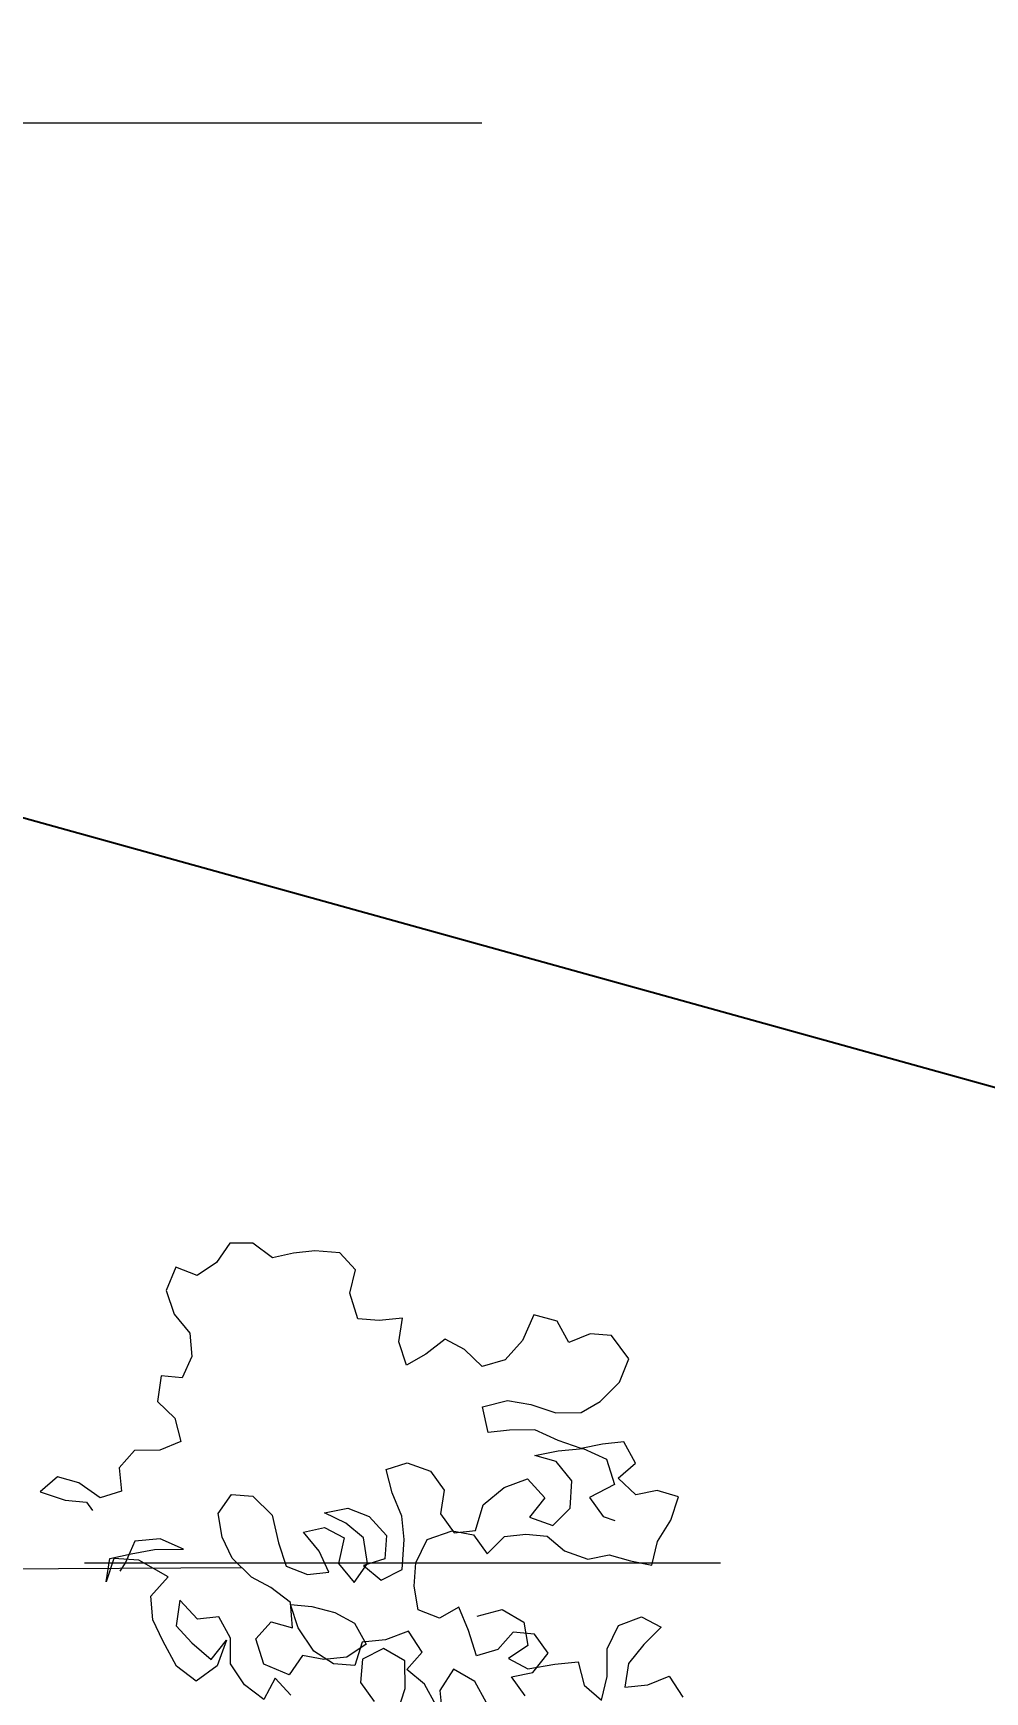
# Model space of a CAD drawing. Header units: millimetres. Extents: x 318905 to 439572, y -5133 to 105868.
# Drawn here: x 352777 to 353974, y 5661 to 7747 of the extents above; entities that cross this region are included whole.
import ezdxf

# ---------------------------------------------------------------- set-up
doc = ezdxf.new("R2010")
doc.units = ezdxf.units.MM
doc.header["$MEASUREMENT"] = 0
doc.linetypes.add('AStair_dashed', pattern=[1800, 800, -1000])
doc.layers.add('0_Stylo_No__98', color=154, linetype='Continuous', lineweight=0)
doc.layers.add('INTI_Etiquettes_Stylo_No__1', color=7, linetype='Continuous', lineweight=5)
doc.layers.add('2D -  Dessin général_Stylo_No__81', color=7, linetype='Continuous', lineweight=13, true_color=0x6a6a6a)
doc.layers.add('INTI_Agencement_Stylo_No__102', color=7, linetype='Continuous', lineweight=0, true_color=0xcccccc)
doc.styles.add('STYLE_GENERE_3', font='')
doc.styles.get('STYLE_GENERE_3').set_extended_font_data('Arial')
doc.dimstyles.new('STYLE_GENERE__1', dxfattribs={"dimtxt": 200, "dimasz": 142.5, "dimexe": 0.18, "dimexo": 500, "dimgap": 0.09, "dimtad": 0, "dimtih": 1, "dimtoh": 1, "dimlfac": 0.001, "dimzin": 0, "dimdsep": 46, "dimtxsty": 'STYLE_GENERE_3', "dimblk": 'ARROWHEAD_6', "dimblk1": 'ARROWHEAD_6', "dimblk2": 'ARROWHEAD_6', "dimcen": 0.09, "dimclrd": 154, "dimclre": 154, "dimclrt": 154, "dimazin": 0, "dimtfac": 1, "dimtdec": 4, "dimtmove": 0, "dimatfit": 3, "dimfxl": 0, "dimtolj": 1, "dimtzin": 0, "dimarcsym": 0})
doc.dimstyles.new('STYLE_GENERE__3', dxfattribs={"dimtxt": 0.18, "dimasz": 182.4, "dimexe": 0.18, "dimexo": 0.0625, "dimgap": 0.09, "dimtad": 0, "dimtih": 1, "dimtoh": 1, "dimdec": 4, "dimzin": 0, "dimdsep": 46, "dimcen": 0.09, "dimadec": 0, "dimazin": 0, "dimtfac": 1, "dimtdec": 4, "dimtmove": 0, "dimatfit": 3, "dimldrblk": 'ARROWHEAD_5', "dimfxl": 0, "dimtolj": 1, "dimtzin": 0, "dimarcsym": 0})

# ---------------------------------------------------------------- blocks, each defined once
blk = doc.blocks.new('arbre6[1]', base_point=(351659.1, -542.5))
at = {"layer": 'INTI_Agencement_Stylo_No__102', "linetype": 'Continuous'}
for p, q in [((353024.4, 6224.8), (353007.6, 6200.6)), ((353053.6, 6225.1), (353024.4, 6224.8)), ((353078.1, 6206.6), (353053.6, 6225.1)), ((353007.6, 6200.6), (352983.3, 6184.3)), ((353104.8, 6212.2), (353078.1, 6206.6)), ((353131.5, 6215.1), (353104.8, 6212.2)), ((353163.1, 6212.7), (353131.5, 6215.1)), ((353182.8, 6191.4), (353163.1, 6212.7)), ((352956.5, 6194.8), (352944.6, 6165.2)), ((352983.3, 6184.3), (352956.5, 6194.8)), ((353175.7, 6161.9), (353182.8, 6191.4)), ((352944.6, 6165.2), (352954.5, 6135.8)), ((353185.7, 6129.9), (353175.7, 6161.9)), ((352954.5, 6135.8), (352974.2, 6111.9)), ((353407, 6134.6), (353392.6, 6102.3)), ((353436.2, 6126.8), (353407, 6134.6)), ((353212.4, 6127.5), (353185.7, 6129.9)), ((353241.6, 6130.4), (353212.4, 6127.5)), ((353237, 6100.9), (353241.6, 6130.4)), ((353451, 6100.2), (353436.2, 6126.8)), ((352974.2, 6111.9), (352976.8, 6082.5)), ((353246.9, 6071.6), (353237, 6100.9)), ((353295.3, 6104.1), (353271.1, 6085.2)), ((353319.7, 6091), (353295.3, 6104.1)), ((353392.6, 6102.3), (353370.9, 6078)), ((353477.7, 6111.1), (353451, 6100.2)), ((353504.5, 6108.7), (353477.7, 6111.1)), ((353526.6, 6079.5), (353504.5, 6108.7)), ((352976.8, 6082.5), (352964.8, 6055.6)), ((353271.1, 6085.2), (353246.9, 6071.6)), ((353341.8, 6069.8), (353319.7, 6091)), ((353370.9, 6078), (353341.8, 6069.8)), ((353514.7, 6049.9), (353526.6, 6079.5)), ((352938.1, 6058.1), (352933.4, 6025.9)), ((352964.8, 6055.6), (352938.1, 6058.1)), ((353490.5, 6025.6), (353514.7, 6049.9)), ((352933.4, 6025.9), (352955.5, 6004.7)), ((353342.2, 6018.9), (353373.7, 6027.2)), ((353349.7, 5986.8), (353342.2, 6018.9)), ((353373.7, 6027.2), (353403, 6022.1)), ((353403, 6022.1), (353434.7, 6011.7)), ((353434.7, 6011.7), (353466.3, 6012)), ((353466.3, 6012), (353490.5, 6025.6)), ((352955.5, 6004.7), (352963, 5975.3)), ((353376.4, 5989.8), (353349.7, 5986.8)), ((353408.1, 5990.1), (353376.4, 5989.8)), ((353437.4, 5976.9), (353408.1, 5990.1)), ((352963, 5975.3), (352936.3, 5964.4)), ((353466.6, 5966.5), (353437.4, 5976.9)), ((353493.3, 5972.1), (353466.6, 5966.5)), ((353520.1, 5975), (353493.3, 5972.1)), ((353534.9, 5948.4), (353520.1, 5975)), ((352904.7, 5964.1), (352885.4, 5942.5)), ((352936.3, 5964.4), (352904.7, 5964.1)), ((353221.1, 5940.2), (353247.8, 5948.5)), ((353247.8, 5948.5), (353277.1, 5938)), ((353408.3, 5957.9), (353437.5, 5963.6)), ((353435.1, 5950.1), (353408.3, 5957.9)), ((353454.8, 5926.2), (353435.1, 5950.1)), ((353437.5, 5963.6), (353469.1, 5966.5)), ((353469.1, 5966.5), (353498.4, 5953.4)), ((353498.4, 5953.4), (353508.3, 5921.4)), ((353513.1, 5929.4), (353534.9, 5948.4)), ((352807.7, 5931.1), (352785.9, 5912.2)), ((352834.5, 5923.3), (352807.7, 5931.1)), ((352885.4, 5942.5), (352888.1, 5913.1)), ((353228.7, 5910.8), (353221.1, 5940.2)), ((353277.1, 5938), (353294.3, 5914.1)), ((353369.7, 5917.4), (353398.8, 5928.4)), ((353398.8, 5928.4), (353420.9, 5904.5)), ((353452.6, 5891.4), (353454.8, 5926.2)), ((353535.2, 5908.2), (353513.1, 5929.4)), ((352785.9, 5912.2), (352817.6, 5901.7)), ((352861.4, 5904.8), (352834.5, 5923.3)), ((352888.1, 5913.1), (352861.4, 5904.8)), ((353009.9, 5884.7), (353026.8, 5909)), ((353026.8, 5909), (353053.5, 5906.5)), ((353053.5, 5906.5), (353078, 5882.7)), ((353241, 5881.5), (353228.7, 5910.8)), ((353294.3, 5914.1), (353289.7, 5884.6)), ((353343.1, 5895.8), (353369.7, 5917.4)), ((353420.9, 5904.5), (353401.6, 5880.3)), ((353508.3, 5921.4), (353476.8, 5905)), ((353476.8, 5905), (353494, 5881.1)), ((353561.9, 5913.8), (353535.2, 5908.2)), ((353588.7, 5906), (353561.9, 5913.8)), ((353579.2, 5876.5), (353588.7, 5906)), ((352817.6, 5901.7), (352844.4, 5899.3)), ((352844.4, 5899.3), (352851.8, 5888.7)), ((353015, 5855.3), (353009.9, 5884.7)), ((353143.7, 5885.9), (353172.8, 5891.6)), ((353170.6, 5872.8), (353143.7, 5885.9)), ((353172.8, 5891.6), (353199.7, 5881.1)), ((353289.7, 5884.6), (353306.9, 5860.7)), ((353333.6, 5863.6), (353343.1, 5895.8)), ((353430.9, 5869.8), (353452.6, 5891.4)), ((353078, 5882.7), (353085.6, 5848)), ((353117.1, 5861.6), (353143.8, 5867.2)), ((353143.8, 5867.2), (353168.3, 5854.1)), ((353192.6, 5854.3), (353170.6, 5872.8)), ((353199.7, 5881.1), (353221.8, 5857.2)), ((353243.7, 5852.1), (353241, 5881.5)), ((353272.9, 5852.3), (353304.4, 5863.3)), ((353304.4, 5863.3), (353331.2, 5858.2)), ((353306.9, 5860.7), (353333.6, 5863.6)), ((353401.6, 5880.3), (353430.9, 5869.8)), ((353494, 5881.1), (353508.7, 5875.9)), ((353562.4, 5849.6), (353579.2, 5876.5)), ((352905.2, 5850.2), (352893.3, 5823.3)), ((352936.8, 5853.1), (352905.2, 5850.2)), ((352966.1, 5840), (352936.8, 5853.1)), ((353027.4, 5828.7), (353015, 5855.3)), ((353085.6, 5848), (353095.5, 5818.6)), ((353136.8, 5837.7), (353117.1, 5861.6)), ((353168.3, 5854.1), (353161.2, 5821.9)), ((353197.7, 5822.2), (353192.6, 5854.3)), ((353221.8, 5857.2), (353219.5, 5827.7)), ((353241.5, 5814.6), (353243.7, 5852.1)), ((353258.5, 5822.7), (353272.9, 5852.3)), ((353331.2, 5858.2), (353348.4, 5834.3)), ((353348.4, 5834.3), (353370.2, 5855.9)), ((353370.2, 5855.9), (353396.9, 5858.8)), ((353396.9, 5858.8), (353423.7, 5856.4)), ((353423.7, 5856.4), (353445.7, 5837.8)), ((353555.3, 5820.1), (353562.4, 5849.6)), ((352878.7, 5828.5), (352869.1, 5799)), ((352869.1, 5799), (352873.8, 5828.5)), ((352873.8, 5828.5), (352900.5, 5834.1)), ((352910.3, 5826.1), (352878.7, 5828.5)), ((352893.3, 5823.3), (352886.1, 5812.5)), ((352900.5, 5834.1), (352929.7, 5839.7)), ((352946.9, 5805.1), (352910.3, 5826.1)), ((352929.7, 5839.7), (352966.1, 5840)), ((353051.9, 5804.8), (353027.4, 5828.7)), ((353149.1, 5811.1), (353136.8, 5837.7)), ((353161.2, 5821.9), (353180.8, 5798)), ((353180.8, 5798), (353197.7, 5822.2)), ((353219.5, 5827.7), (353192.8, 5819.5)), ((353256.3, 5793.3), (353258.5, 5822.7)), ((353445.7, 5837.8), (353475, 5827.4)), ((353475, 5827.4), (353501.7, 5833)), ((353501.7, 5833), (353528.5, 5825.2)), ((353528.5, 5825.2), (353555.3, 5820.1)), ((352925.2, 5780.8), (352946.9, 5805.1)), ((353076.3, 5791.7), (353051.9, 5804.8)), ((353095.5, 5818.6), (353122.4, 5808.1)), ((353122.4, 5808.1), (353149.1, 5811.1)), ((353192.8, 5819.5), (353214.9, 5800.9)), ((353214.9, 5800.9), (353241.5, 5814.6)), ((352927.9, 5751.3), (352925.2, 5780.8)), ((353100.8, 5773.1), (353076.3, 5791.7)), ((353261.4, 5763.9), (353256.3, 5793.3)), ((352961.8, 5775.7), (352957.1, 5743.6)), ((352983.8, 5751.9), (352961.8, 5775.7)), ((353103.4, 5741), (353100.8, 5773.1)), ((353110.7, 5741.1), (353100.8, 5770.5)), ((353100.8, 5770.5), (353127.5, 5768)), ((353127.5, 5768), (353156.8, 5760.3)), ((353156.8, 5760.3), (353181.2, 5747.1)), ((353288.2, 5753.4), (353261.4, 5763.9)), ((353312.4, 5767), (353288.2, 5753.4)), ((353324.8, 5737.7), (353312.4, 5767)), ((353335.7, 5755.9), (353367.3, 5764.2)), ((353367.3, 5764.2), (353394.2, 5748.4)), ((352940.2, 5724.7), (352927.9, 5751.3)), ((352957.1, 5743.6), (352976.7, 5722.3)), ((353010.6, 5754.8), (352983.8, 5751.9)), ((353025.4, 5728.1), (353010.6, 5754.8)), ((353057.3, 5727.2), (353076.6, 5748.8)), ((353076.6, 5748.8), (353103.4, 5741)), ((353130.4, 5711.8), (353110.7, 5741.1)), ((353181.2, 5747.1), (353196, 5720.5)), ((353334.8, 5705.7), (353324.8, 5737.7)), ((353394.2, 5748.4), (353399.2, 5719)), ((353499, 5714.6), (353513.4, 5744.1)), ((353513.4, 5744.1), (353542.5, 5755.1)), ((353542.5, 5755.1), (353566.9, 5741.9)), ((353566.9, 5741.9), (353545.2, 5720.3)), ((352957.5, 5692.7), (352940.2, 5724.7)), ((352976.7, 5722.3), (353001.2, 5701.2)), ((353001.2, 5701.2), (353020.5, 5725.4)), ((353020.5, 5725.4), (353008.6, 5693.2)), ((353025.6, 5696), (353025.4, 5728.1)), ((353067.3, 5695.2), (353057.3, 5727.2)), ((353196, 5720.5), (353171.8, 5704.2)), ((353191.1, 5723.1), (353181.6, 5693.6)), ((353220.3, 5726), (353191.1, 5723.1)), ((353249.4, 5737), (353220.3, 5726)), ((353266.6, 5710.4), (353249.4, 5737)), ((353380.8, 5735.5), (353361.5, 5713.9)), ((353399.2, 5719), (353375, 5702.7)), ((353407.6, 5733.1), (353380.8, 5735.5)), ((353424.8, 5709.2), (353407.6, 5733.1)), ((353545.2, 5720.3), (353525.9, 5696.1)), ((353042.8, 5669.4), (353025.6, 5696)), ((353115.8, 5706.4), (353099, 5682.1)), ((353142.6, 5701.2), (353115.8, 5706.4)), ((353154.8, 5696), (353130.4, 5711.8)), ((353171.8, 5704.2), (353142.6, 5701.2)), ((353181.6, 5693.6), (353154.8, 5696)), ((353191.3, 5701.7), (353189.1, 5672.2)), ((353217.9, 5715.3), (353191.3, 5701.7)), ((353244.8, 5699.5), (353217.9, 5715.3)), ((353245.1, 5664.7), (353244.8, 5699.5)), ((353247.3, 5688.8), (353266.6, 5710.4)), ((353361.5, 5713.9), (353334.8, 5705.7)), ((353375, 5702.7), (353399.5, 5689.6)), ((353405.5, 5684.9), (353424.8, 5709.2)), ((353433.5, 5695.2), (353462.7, 5698.2)), ((353462.7, 5698.2), (353470.2, 5668.8)), ((353499.3, 5679.8), (353499, 5714.6)), ((353525.9, 5696.1), (353521.3, 5666.6)), ((352982, 5674.2), (352957.5, 5692.7)), ((353008.6, 5693.2), (352982, 5674.2)), ((353099, 5682.1), (353067.3, 5695.2)), ((353081.7, 5677.8), (353067.3, 5650.9)), ((353101.3, 5656.6), (353081.7, 5677.8)), ((353269.4, 5670.3), (353247.3, 5688.8)), ((353305.7, 5689.3), (353288.9, 5662.4)), ((353332.6, 5673.5), (353305.7, 5689.3)), ((353378.8, 5679.3), (353405.5, 5684.9)), ((353396, 5655.4), (353378.8, 5679.3)), ((353399.5, 5689.6), (353433.5, 5695.2)), ((353492.2, 5650.3), (353499.3, 5679.8)), ((353550.4, 5669.5), (353577.1, 5680.5)), ((353577.1, 5680.5), (353594.3, 5653.9)), ((353067.3, 5650.9), (353042.8, 5669.4)), ((353189.1, 5672.2), (353206.3, 5648.3)), ((353235.6, 5635.2), (353245.1, 5664.7)), ((353284.2, 5643.6), (353269.4, 5670.3)), ((353288.9, 5662.4), (353291.5, 5633)), ((353347.4, 5646.9), (353332.6, 5673.5)), ((353470.2, 5668.8), (353492.2, 5650.3)), ((353521.3, 5666.6), (353550.4, 5669.5))]:
    blk.add_line(p, q, dxfattribs=at)
blk = doc.blocks.new('*D124')
at = {"layer": '0_Stylo_No__98', "linetype": 'Continuous'}
for p, q in [((352187.7, 7634.5), (352187.7, 7747)), ((352262.7, 7559.5), (352112.7, 7709.5)), ((352687.7, 7634.5), (352047.1, 7634.5)), ((352187.7, 3678.3), (352187.7, 7634.5)), ((352187.7, -552.4), (352187.7, 3403.7)), ((352112.7, -477.4), (352262.7, -627.4)), ((352328.3, -552.4), (351687.7, -552.4)), ((352187.7, -664.9), (352187.7, -552.4))]:
    blk.add_line(p, q, dxfattribs=at)
at = {"layer": '0_Stylo_No__98', "insert": (351920.8, 3441), "char_height": 200, "attachment_point": 7, "style": 'STYLE_GENERE_3'}
blk.add_mtext('\\A1;{\\pql;\\fArial|b0|i0|c0|p34;8,19}', dxfattribs=at)
blk = doc.blocks.new('ARROWHEAD_6')
at = {"color": 0, "linetype": 'Continuous', "lineweight": 0}
for p, q in [((-0.5, -0.5), (0.5, 0.5)), ((0, 0), (-1, 0))]:
    blk.add_line(p, q, dxfattribs=at)
blk = doc.blocks.new('*D125')
at = {"layer": '0_Stylo_No__98', "linetype": 'Continuous'}
for p, q in [((352538.8, 5926.7), (352539.5, 5814.2)), ((352614.9, 5739.7), (352464, 5888.8)), ((352398.9, 5813.4), (353039.5, 5817.1)), ((352539.5, 5814.2), (352557.2, 2763.2)), ((352558.8, 2488.5), (352576.6, -562.5)), ((352501.1, -488), (352652, -637.1)), ((352435.9, -563.3), (353076.6, -559.6)), ((352576.6, -562.5), (352577.2, -675))]:
    blk.add_line(p, q, dxfattribs=at)
at = {"layer": '0_Stylo_No__98', "insert": (352291.1, 2525.9), "char_height": 200, "attachment_point": 7, "style": 'STYLE_GENERE_3'}
blk.add_mtext('\\A1;{\\pql;\\fArial|b0|i0|c0|p34;6,38}', dxfattribs=at)
blk = doc.blocks.new('ARROWHEAD_5')
at = {"linetype": 'Continuous', "lineweight": 0}
blk.add_hatch(color=0, dxfattribs=at).paths.add_polyline_path([(-1, 0.2679), (0, 0), (-1, -0.2679)])
at = {"color": 0, "linetype": 'Continuous', "lineweight": 0}
blk.add_line((0, 0), (-1, 0), dxfattribs=at)

msp = doc.modelspace()

# ---------------------------------------------------------------- linework, layer by layer
at = {"layer": '2D -  Dessin général_Stylo_No__81', "linetype": 'AStair_dashed'}
for p, q in [((352541.583, 7634.329), (354349.368, 7634.316)), ((352841.582, 5822.824), (354349.368, 5822.819))]:
    msp.add_line(p, q, dxfattribs=at)

# ---------------------------------------------------------------- block references
at = {"layer": 'INTI_Agencement_Stylo_No__102', "linetype": 'Continuous'}
msp.add_blockref('arbre6[1]', (351659.099, -542.456), dxfattribs=at)

# ---------------------------------------------------------------- dimensions: what is measured, and where the dimension line sits
at = {"color": 154, "linetype": 'Continuous', "lineweight": 0}
for base, p1, p2, angle, picture, middle in [((352187.679, 7634.463), (352187.679, -552.434), (369844.465, 7634.463), 90, '*D124', (352215.877, 3541.014)), ((352576.567, -562.52), (354049.368, 5823.012), (352576.567, -562.52), 270.333193, '*D125', (352586.224, 2625.856))]:
    dim = msp.add_linear_dim(base=base, p1=p1, p2=p2, angle=angle, dimstyle='STYLE_GENERE__1', dxfattribs=at)
    dim.commit()
    dim.dimension.update_dxf_attribs({"geometry": picture, "text_midpoint": middle, "dimtype": 160})

# ---------------------------------------------------------------- leaders
at = {"layer": 'INTI_Etiquettes_Stylo_No__1', "linetype": 'Continuous', "annotation_type": 0, "has_hookline": 1, "hookline_direction": 1, "text_width": 2609.72}
msp.add_leader([(354276.781, 6340.206), (352334.896, 6879.185), (351794.986, 6879.185)], dimstyle='STYLE_GENERE__3', dxfattribs=at)

doc.saveas('drawing.dxf')
